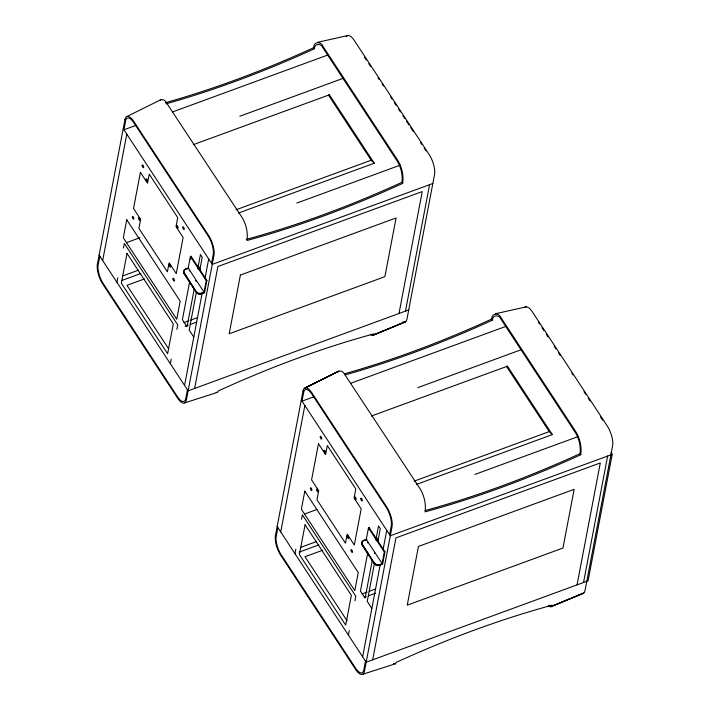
<?xml version="1.0" encoding="UTF-8"?>
<svg xmlns="http://www.w3.org/2000/svg" width="710" height="710" viewBox="0 0 710 710"><rect width="100%" height="100%" fill="white"/><g stroke="black" fill="none" stroke-linecap="round" stroke-linejoin="round"><path stroke-width="1.06" d="M126.762 116.6L160.824 99.711L163.495 99.808L165.448 101.228L242.154 217.606C246.21 224.378 248.101 232.623 246.982 240.477A629.069 308.77 -33.3 0 0 402.694 183.366L401.975 182.275C402.845 175.21 401.177 167.853 397.627 161.694L322.846 47.712C321.026 43.088 314.486 43.301 314.37 48.759A629.069 308.77 -33.3 0 1 166.051 103.82M338.883 371.09L305.531 387.784L338.883 371.09L341.563 371.188L343.507 372.608L420.214 488.986C424.269 495.757 426.16 504.002 425.041 511.857A629.069 308.77 -33.3 0 0 580.753 454.746L580.043 453.654C580.904 446.59 579.236 439.233 575.695 433.073L500.905 319.101C499.094 314.468 492.545 314.681 492.429 320.139A629.069 308.77 -33.3 0 1 345.175 374.907M402.694 183.366C403.812 175.512 401.922 167.267 397.857 160.495L323.077 46.514C321.133 41.082 313.589 41.34 313.66 47.676L314.37 48.759M580.753 454.746C581.872 446.892 579.981 438.647 575.916 431.875L501.136 317.894C499.192 312.462 491.648 312.719 491.719 319.056L492.429 320.139M99.817 256.23L98.086 265.256A13.934 5.21 69.9 0 0 102.95 283.157L177.74 397.139A13.934 5.21 69.9 0 0 185.701 398.78L187.422 389.746M102.666 260.57L126.788 134.119M116.91 282.278L117.771 277.761M123.451 247.959L124.312 243.441L177.731 324.861L176.87 329.369M204.613 292.369L201.374 293.567A3.728 2.929 10.8 0 1 196.342 292.041L184.147 272.871A3.728 2.929 10.8 0 1 185.612 268.966L188.203 268.016L190.404 256.505L191.052 256.266L198.081 266.978A1.864 0.692 69.9 0 1 199.19 267.208A1.864 0.692 69.9 0 1 199.865 269.693L206.894 280.414L204.524 292.831L201.285 294.02A3.728 2.929 10.8 0 1 196.262 292.493L183.97 273.767A3.728 2.929 10.8 0 1 184.334 270.528M185.612 268.966L185.523 269.418L188.771 268.229M170.329 363.697L171.19 359.18M190.431 259.523L191.052 256.266M189.721 281.284L182.39 319.713L187.023 326.769L194.149 289.414M198.063 267.067L200.451 254.562L202.235 257.268L199.847 269.782M196.288 292.671L189.162 330.026L193.786 337.081M196.342 292.041L184.147 272.871M201.374 293.567L204.054 292.156L206.246 280.645L199.217 269.933A1.864 0.692 69.9 0 0 198.543 267.448A1.864 0.692 69.9 0 0 197.433 267.217L190.404 256.505M184.573 385.406L202.297 292.458M204.977 278.409L208.696 258.955M211.544 263.295L213.266 254.269A13.934 5.21 69.9 0 0 208.403 236.368L133.622 122.386A13.934 5.21 69.9 0 0 125.661 120.744L123.939 129.779L136.231 125.271M194.62 388.45L217.881 266.516L422.246 191.567L398.984 313.492M277.876 527.61L276.154 536.645A13.934 5.21 69.9 0 0 281.009 554.537L355.799 668.518A13.934 5.21 69.9 0 0 363.76 670.16L365.481 661.125M280.725 531.95L304.847 405.499M294.969 553.658L295.83 549.141M301.519 519.338L302.38 514.821L355.799 596.24L354.929 600.749M405.472 311.113L429.594 184.671M382.672 563.758L379.433 564.947A3.728 2.929 10.8 0 1 374.41 563.42L362.207 544.25A3.728 2.929 10.8 0 1 363.671 540.346L366.262 539.396L368.463 527.885L369.111 527.645L376.14 538.357A1.864 0.692 69.9 0 1 377.25 538.588A1.864 0.692 69.9 0 1 377.924 541.073L384.962 551.794L382.592 564.21L379.344 565.4A3.728 2.929 10.8 0 1 374.321 563.873L362.038 545.147A3.728 2.929 10.8 0 1 362.393 541.908M363.671 540.346L363.582 540.798L366.83 539.609M348.388 635.077L349.249 630.56M368.694 529.82L369.111 527.645M367.78 552.664L360.449 591.093L365.082 598.148L372.413 559.72M376.131 538.446L378.51 525.941L380.294 528.657L377.906 541.162M374.41 563.42L362.207 544.25M379.433 564.947L382.113 563.536L384.305 552.025L377.276 541.313A1.864 0.692 69.9 0 0 376.602 538.828A1.864 0.692 69.9 0 0 375.492 538.597L368.463 527.885M362.632 656.785L380.196 564.698M383.045 549.788L386.755 530.334M389.604 534.674L391.325 525.648A13.934 5.21 69.9 0 0 386.462 507.748L311.681 393.766A13.934 5.21 69.9 0 0 303.72 392.124L301.998 401.159L314.29 396.65M372.679 659.83L395.94 537.896L600.305 462.947L577.044 584.88M583.531 582.493L607.653 456.051M610.982 452.536L612.197 454.382L588.075 580.833L366.191 662.217L277.157 526.518M337.436 372.395L338.111 371.614L304.821 387.98M160.052 100.234L160.824 99.711M370.283 334.392C371.339 335.573 373.833 335.928 373.984 333.833A629.069 308.77 -33.3 0 0 218.281 390.944L217.296 392.417L184.591 402.925M548.342 605.772L551.066 606.704L552.043 605.213A629.069 308.77 -33.3 0 0 396.34 662.323L395.363 663.797L362.65 674.305M372.998 335.324L405.792 321.586L372.457 335.413L405.179 322.02M551.066 606.704L583.851 592.965L550.516 606.793L583.238 593.4M172.468 111.976L328.127 54.883M239.811 116.236L343.152 78.331M193.298 144.662L329.396 94.82L374.268 163.211L238.329 213.071M126.389 242.678L139.888 237.735M236.031 209.796L371.197 160.22L374.268 163.211M296.789 203.078L400.138 165.173M122.945 275.862L138.477 270.173M122.093 280.379L140.784 273.527M144.503 278.897L126.957 285.331L168.439 348.557M197.433 267.217L198.081 266.978M432.843 183.482L212.254 264.386L123.221 128.696M199.217 269.933L199.865 269.693M206.246 280.645L206.894 280.414M183.961 322.571L188.114 321.053M190.191 320.29L197.46 317.618M185.159 326.334L188.256 325.198M190.333 324.435L196.546 322.154M408.72 309.924L188.132 390.828L99.098 255.138M350.527 383.356L506.195 326.263M417.87 387.616L521.211 349.711M371.357 416.042L507.455 366.2L552.327 434.591L416.397 484.451M304.457 514.058L316.908 509.496M414.09 481.176L549.256 431.6L552.327 434.591M474.848 474.457L578.197 436.552M301.005 547.25L316.536 541.553M299.123 552.14L318.843 544.907M322.562 550.277L305.016 556.711L347.101 620.851M375.492 538.597L376.14 538.357M612.197 454.382L390.314 535.766L301.28 400.076M377.276 541.313L377.924 541.073M384.305 552.025L384.962 551.794M362.02 593.951L367.212 592.051M369.289 591.288L375.519 589.007M364.248 597.332L366.325 596.577M368.392 595.814L375.643 593.161M329.396 94.82L328.464 95.087L371.197 160.22M507.455 366.2L506.523 366.466L549.256 431.6M317.37 42.36L348.051 35.5M495.429 313.74L526.11 306.88M217.296 392.417L216.106 392.355M395.363 663.797L393.446 663.389M550.392 605.346L549.318 605.266M364.541 57.235L366.36 60.013M368.801 63.722L370.62 66.5M377.915 77.621L379.131 79.476M382.175 84.108L383.391 85.963M390.686 97.084L391.902 98.939M394.334 102.639L396.153 105.417M398.585 109.127L400.413 111.905M402.845 115.615L404.673 118.392M406.493 121.17L408.924 124.88M410.753 127.658L413.184 131.368M420.48 142.488L421.696 144.343M424.127 148.044L425.947 150.831M538.349 322.127L539.564 323.982M541.996 327.692L543.816 330.469M546.247 334.179L548.076 336.957M554.155 346.223L555.974 349M558.406 352.71L560.234 355.488M571.79 373.096L573.005 374.951M583.948 391.627L585.768 394.405M588.199 398.115L590.028 400.893M600.358 416.646L602.79 420.355M188.203 268.016L204.054 292.156M366.262 539.396L382.113 563.536M371.845 608.461L367.221 601.405L374.552 562.977A3.728 2.929 10.8 0 0 379.522 564.494M581.747 593.542A14.901 5.574 69.9 0 0 585.058 590.338L612.623 445.827A14.901 5.574 69.9 0 0 607.219 425.938L532.438 311.956A14.901 5.574 69.9 0 0 524.797 307.501M580.043 453.654A629.069 308.77 -33.3 0 1 425.388 510.481M491.719 319.056A629.069 308.77 -33.3 0 1 344.457 373.824M362.118 544.703A3.728 2.929 10.8 0 1 363.174 540.976M367.381 541.925A1.118 0.879 10.4 0 1 367.922 542.742M374.552 552.602A1.118 0.879 10.8 0 1 374.525 553.481M367.523 542.538A1.118 0.879 10.8 0 1 367.691 542.742M374.569 553.276A1.118 0.879 10.8 0 1 374.596 553.507M402.836 321.878A14.901 5.574 69.9 0 0 406.99 318.959L434.564 174.447A14.901 5.574 69.9 0 0 429.159 154.558L354.379 40.576A14.901 5.574 69.9 0 0 347.35 35.695M401.975 182.275A629.069 308.77 -33.3 0 1 246.272 239.385M313.66 47.676A629.069 308.77 -33.3 0 1 165.341 102.737M346.223 36.787A14.901 5.574 69.9 0 1 346.728 36.121M184.059 273.323A3.728 2.929 10.8 0 1 184.138 270.377M184.414 270.075A3.728 2.929 10.8 0 1 185.115 269.596M201.454 293.115A3.728 2.929 10.8 0 1 196.43 291.588M189.321 270.545A1.118 0.879 10.4 0 1 189.721 270.909M195.534 280.69A1.118 0.879 10.8 0 1 196.093 280.858M196.315 281.018A1.118 0.879 10.8 0 1 196.59 281.444M197.788 267.759C198.081 271.406 199.821 267.803 197.788 267.759M198.436 267.519C198.729 271.167 200.468 267.563 198.436 267.519M375.847 539.139C376.14 542.786 377.88 539.183 375.847 539.139M376.504 538.899C376.788 542.555 378.528 538.943 376.504 538.899M124.942 119.662L97.376 264.173A14.901 5.574 69.9 0 0 102.781 284.062L177.562 398.044A14.901 5.574 69.9 0 0 186.41 399.863L213.976 255.352A14.901 5.574 69.9 0 0 208.58 235.463L133.791 121.481A14.901 5.574 69.9 0 0 124.942 119.662M126.762 219.772L123.318 237.841L176.737 319.252L180.18 301.191L126.762 219.772M140.402 172.361L133.516 208.491L140.633 219.346L138.911 228.38L167.4 271.797L169.122 262.771L176.249 273.625L183.136 237.495L176.018 226.641L177.74 217.606L149.251 174.19L147.529 183.224L140.402 172.361M127.019 253.39L121.33 283.192L167.622 353.749L173.311 323.946L127.019 253.39M240.388 275.063L229.188 333.771L384.891 276.66L396.091 217.952L240.388 275.063M303.01 391.041L275.436 535.553A14.901 5.574 69.9 0 0 280.84 555.442L355.621 669.423A14.901 5.574 69.9 0 0 364.47 671.243L392.035 526.731A14.901 5.574 69.9 0 0 386.639 506.842L311.85 392.861A14.901 5.574 69.9 0 0 303.01 391.041M304.821 491.151L301.377 509.221L354.796 590.631L358.239 572.571L304.821 491.151M318.462 443.741L311.575 479.871L318.692 490.725L316.971 499.76L345.459 543.185L347.181 534.151L354.308 545.005L361.195 508.875L354.077 498.021L355.799 488.986L327.31 445.569L325.588 454.604L318.462 443.741M305.078 524.77L299.389 554.572L345.69 625.128L351.37 595.326L305.078 524.77M418.447 546.443L407.247 605.151L562.95 548.04L574.15 489.332L418.447 546.443M320.263 436.881A1.491 0.559 69.9 0 0 321.381 439.099A1.491 0.559 69.9 0 0 321.346 437.103A1.491 0.559 69.9 0 0 320.263 436.881M324.044 450.806A1.491 0.559 69.9 0 0 325.153 453.024A1.491 0.559 69.9 0 0 325.127 451.027A1.491 0.559 69.9 0 0 324.044 450.806M360.858 498.757A1.491 0.559 69.9 0 0 361.976 500.976A1.491 0.559 69.9 0 0 361.949 498.979A1.491 0.559 69.9 0 0 360.858 498.757M354.672 497.479A1.491 0.559 69.9 0 0 355.781 499.698A1.491 0.559 69.9 0 0 355.754 497.701A1.491 0.559 69.9 0 0 354.672 497.479M351.042 550.241A1.491 0.559 69.9 0 0 352.151 552.46A1.491 0.559 69.9 0 0 352.124 550.463A1.491 0.559 69.9 0 0 351.042 550.241M347.261 536.316A1.491 0.559 69.9 0 0 348.379 538.535A1.491 0.559 69.9 0 0 348.344 536.538A1.491 0.559 69.9 0 0 347.261 536.316M310.439 488.365A1.491 0.559 69.9 0 0 311.557 490.583A1.491 0.559 69.9 0 0 311.53 488.586A1.491 0.559 69.9 0 0 310.439 488.365M316.633 489.643A1.491 0.559 69.9 0 0 317.752 491.861A1.491 0.559 69.9 0 0 317.716 489.865A1.491 0.559 69.9 0 0 316.633 489.643M142.204 165.501A1.491 0.559 69.9 0 0 143.313 167.72A1.491 0.559 69.9 0 0 143.287 165.723A1.491 0.559 69.9 0 0 142.204 165.501M145.985 179.426A1.491 0.559 69.9 0 0 147.094 181.645A1.491 0.559 69.9 0 0 147.068 179.648A1.491 0.559 69.9 0 0 145.985 179.426M182.798 227.377A1.491 0.559 69.9 0 0 183.917 229.596A1.491 0.559 69.9 0 0 183.881 227.599A1.491 0.559 69.9 0 0 182.798 227.377M176.612 226.099A1.491 0.559 69.9 0 0 177.722 228.318A1.491 0.559 69.9 0 0 177.695 226.321A1.491 0.559 69.9 0 0 176.612 226.099M172.983 278.861A1.491 0.559 69.9 0 0 174.092 281.08A1.491 0.559 69.9 0 0 174.065 279.083A1.491 0.559 69.9 0 0 172.983 278.861M169.202 264.936A1.491 0.559 69.9 0 0 170.311 267.155A1.491 0.559 69.9 0 0 170.285 265.158A1.491 0.559 69.9 0 0 169.202 264.936M132.379 216.985A1.491 0.559 69.9 0 0 133.498 219.204A1.491 0.559 69.9 0 0 133.462 217.207A1.491 0.559 69.9 0 0 132.379 216.985M138.574 218.263A1.491 0.559 69.9 0 0 139.692 220.482A1.491 0.559 69.9 0 0 139.657 218.485A1.491 0.559 69.9 0 0 138.574 218.263"/></g></svg>
